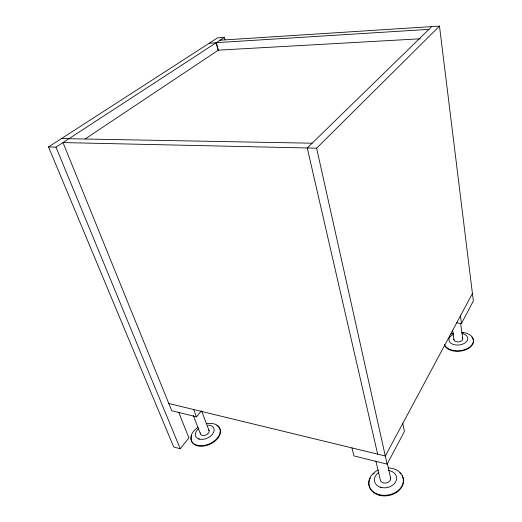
<?xml version="1.0" encoding="UTF-8"?>
<svg xmlns="http://www.w3.org/2000/svg" width="522" height="522" viewBox="0 0 522 522"><rect width="100%" height="100%" fill="white"/><g stroke="black" fill="none" stroke-linecap="round" stroke-linejoin="round"><path stroke-width="0.78" d="M351.939 447.915L353.962 455.921L387.128 464.143L404.387 431.498L402.769 423.446M456.633 322.818L461.468 323.49L473.356 301.005L439.491 26.1L220.056 40.207M472.43 293.514L385.314 456.006L168.802 403.506M225.008 39.75L224.375 37.388L217.615 37.838L48.52 146.943L173.689 446.956L180.234 448.776L188.918 437.893L178.641 412.191M439.491 26.1L316.606 148.183L63.005 142.578L171.725 410.723L196.513 416.869L201.035 411.284M431.766 26.596L307.256 147.98L377.66 454.153M85.243 138.891L218.366 50.151L420.314 38.791M48.52 146.943L55.998 147.145L224.375 37.388M428.927 29.369L216.304 42.654L218.464 50.51M209.289 43.215L216.095 42.791L218.255 50.641M61.792 138.376L69.237 138.513M68.911 138.728L312.156 143.204M198.686 438.995L199.306 439.08M380.251 487.28L381.04 487.404M55.998 147.145L180.234 448.776M197.081 445.227L197.29 445.755M193.277 415.453L200.357 433.704M193.688 409.542L196.513 416.869M201.583 410.834L209.081 430.63M379.109 494.647L379.246 495.221M375.899 461.043L380.257 479.751A5.246 4.059 -10.8 0 0 384.59 483.085A5.246 4.059 -10.8 0 0 390.195 480.305L390.587 479.255A5.246 4.059 -10.8 0 0 390.312 477.167M387.317 463.327L390.626 478.185M316.606 148.183L387.128 464.143M452.613 330.413L453.97 339.855M460.639 323.386L462.681 338.367M463.262 332.481L463.334 333.023M460.443 315.882L461.468 323.49M453.925 339.137A4.437 2.754 -5.5 0 0 457.37 341.877A4.437 2.754 -5.5 0 0 462.492 339.809L462.733 339.085A4.437 2.754 -5.5 0 0 462.322 337.701M461.794 332.318A14.76 9.207 -5.5 0 1 473.402 341.199A14.76 9.207 -5.5 0 1 460.117 350.634A14.76 9.207 -5.5 0 1 444.444 344.631M450.232 334.478A14.76 9.207 -5.5 0 1 453.579 333.173M462.061 333.532A9.461 5.879 -5.5 0 1 466.074 342.093A9.461 5.879 -5.5 0 1 451.465 343.606A9.461 5.879 -5.5 0 1 453.455 334.419M471.849 337.062A14.753 9.207 -5.5 0 1 464.012 350.392A14.753 9.207 -5.5 0 1 444.529 345.172M388.361 467.94A17.454 13.552 -10.7 0 1 401.62 486.511A17.454 13.552 -10.7 0 1 373.869 492.226A17.454 13.552 -10.7 0 1 378.274 470.022M402.129 475.686A17.441 13.552 -10.7 0 1 386.078 495.867A17.441 13.552 -10.7 0 1 370.359 477.845M373.152 474.191A17.441 13.552 -10.7 0 1 374.183 473.265M399.845 472.808A17.441 13.552 -10.7 0 1 400.876 473.891M388.381 470.439A11.19 8.659 -10.8 0 1 395.291 482.419A11.19 8.659 -10.8 0 1 378.235 486.23A11.19 8.659 -10.8 0 1 378.835 472.573M208.754 429.919A4.646 3.015 -24.2 0 1 208.852 432.327L208.298 433.188A4.646 3.015 -24.2 0 1 203.13 435.531A4.646 3.015 -24.2 0 1 200.337 432.882M206.751 423.688A15.464 10.075 -24.3 0 1 219.116 435.413A15.464 10.075 -24.3 0 1 195.933 444.855A15.464 10.075 -24.3 0 1 198.047 427.231M216.845 425.45A15.458 10.081 -24.3 0 1 208.846 444.705A15.458 10.081 -24.3 0 1 191.718 435.341M207.873 425.104A9.918 6.434 -24.2 0 1 212.904 433.638A9.918 6.434 -24.2 0 1 198.673 438.885A9.918 6.434 -24.2 0 1 198.686 428.49"/></g></svg>
